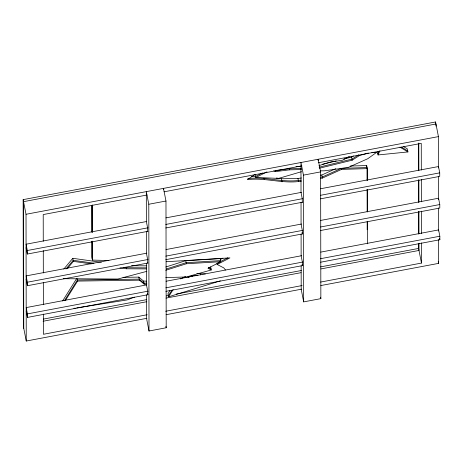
<?xml version="1.0" encoding="UTF-8"?>
<svg xmlns="http://www.w3.org/2000/svg" width="463" height="463" viewBox="0 0 463 463"><rect width="100%" height="100%" fill="white"/><g stroke="black" fill="none" stroke-linecap="round" stroke-linejoin="round"><path stroke-width="0.69" d="M377.843 153.895L378.925 151.459M403.62 146.638L407.336 148.86L407.938 151.933L378.051 154.949L379.938 150.689M62.586 300.991L76.609 278.616M64.502 300.591L77.385 280.028L139.213 279.131L143.947 283.096L146.835 283.159M65.462 300.435L77.587 281.082L77.118 278.68M169.892 290.706L167.971 293.721L168.573 296.795L220.371 280.862M168.37 295.741L171.831 290.313M168.573 296.795L173.191 289.549M63.79 269.125L72.778 258.308L101.426 262.313M65.983 268.98L73.177 260.328L93.943 263.233M67.54 268.407L73.38 261.381L72.778 258.308M255.281 174.331L247.288 179.679C265.449 177.306 283.217 184.216 301.355 181.155M343.899 159L351.585 157.113L353.408 155.95M358.657 154.868L351.984 159.133L319.146 167.195M319.354 168.248L352.187 160.181L359.473 155.533L368.392 153.039M349.241 156.616L342.417 160.239L330.617 161.992L318.926 165.615M220.388 259.43L222.94 258.111M227.802 257.822L216.95 263.424L217.159 264.477L223.739 267.857L225.516 270.033M165.835 266.989L185.767 260.681L220.139 258.609L220.747 261.682L207.98 268.274L211.273 269.964L210.671 266.891M217.159 264.477L229.926 257.885L166.182 261.728M255.576 176.42L262.434 172.994M255.182 174.401L255.784 177.474L267.006 171.866M180.483 278.934L185.547 276.521M187.845 277.638L192.278 275.526L197.95 275.56M320.408 175.217L321.814 175.008L335.86 168.636M367.101 180.582L367.078 167.571L341.364 168.341L322.213 177.028L320.807 177.236M320.309 178.388L322.416 178.081L341.567 169.394L367.286 168.625L367.304 180.188M134.415 297.142L127.041 299.943L76.736 307.907M166.234 269.009L186.161 262.7L220.538 260.628M165.754 270.276L186.369 263.754L220.747 261.682M301.419 171.721L278.616 178.382L255.784 177.474M211.273 269.964L186.392 276.955L165.795 277.592M146.846 271.335L117.874 279.021L63.309 278.709M322.242 164.319L336.213 160.887M146.921 318.307L26.246 341.028L23.376 326.386L23.15 199.634L435.567 121.972L438.438 136.614L438.496 167.947M26.246 341.028L26.021 214.282L438.438 136.614M146.962 195.027L43.215 214.566L43.262 241.246M164.018 191.815L301.876 165.852M318.226 162.773L421.261 143.374L421.313 170.054M165.974 201.017L166.194 327.763L149.011 331.004L148.791 204.252L165.974 201.017L163.497 188.389L163.497 189.818M320.627 171.889L320.853 298.641L303.67 301.876L303.444 175.13L320.627 171.889L318.15 159.266L318.156 160.69M146.748 221.482L26.078 244.209L27.317 250.518L27.323 254.042L147.992 231.315M165.916 217.87L301.494 192.342M320.662 188.73L438.496 166.541L439.734 172.855L439.74 176.374L320.483 198.83M27.317 250.518L147.986 227.796M165.731 224.451L302.733 198.65M320.477 195.311L439.734 172.855M165.737 227.975L302.738 202.175M146.806 253.168L26.131 275.896L27.369 282.204L27.375 285.729L148.05 263.001M165.968 249.563L301.552 224.028M320.714 220.417L438.548 198.228L439.786 204.542L439.792 208.061L320.541 230.522M27.369 282.204L148.044 259.483M165.789 256.137L302.79 230.343M320.535 226.997L439.786 204.542M165.795 259.662L302.796 233.861M146.864 284.855L26.188 307.582L27.427 313.897L27.433 317.415L148.108 294.688M166.026 281.249L301.604 255.715M320.772 252.109L438.606 229.914L439.844 236.228L439.85 239.747L320.599 262.208M27.427 313.897L148.102 291.169M165.847 287.83L302.843 262.029M320.593 258.684L439.844 236.228M165.852 291.349L302.848 265.548M43.395 319.094L146.435 299.688M166.333 295.944L168.463 295.539M176.281 294.069L301.349 270.514M320.535 266.902L418.598 248.434L418.593 243.388M43.082 321.247L146.829 301.708M166.014 298.097L301.037 272.672M320.934 268.922L418.998 250.454L418.986 243.243M147.176 314.736L43.424 334.274L43.389 314.082M165.65 311.258L302.09 285.561M320.564 282.083L421.475 263.077L421.44 242.89M166.084 314.695L301.668 289.161M320.83 285.555L438.664 263.366L438.623 239.597M73.901 308.358L75.319 308.132M276.446 178.035L281.458 178.759L297.946 178.492L301.454 177.983M301.147 180.101C283.246 183.174 265.71 176.328 247.786 178.608M276.052 170.453L289.387 168.787L301.315 168.509M273.76 170.772L275.554 171.594L289.589 169.84L301.523 169.562M350.254 166.043L366.679 165.551L367.286 168.625M251.606 176.478L255.825 176.368M296.007 166.605L300.921 166.489M371.83 152.437L376.65 152.35L367.772 158.728L348.234 167.427L324.441 170.818L320.199 170.864M123.002 277.343L138.819 277.111L143.553 281.076L146.441 281.139M77.587 281.082L139.421 280.184L144.155 284.149L146.32 284.195M131.515 265.75L146.597 265.837M123.303 267.336L126.168 267.736L146.273 267.851M119.929 267.886L126.376 268.789L146.482 268.905M196.844 273.535L205.358 273.911M91.778 241.258L91.807 257.011L92.409 260.084L108.88 260.547M73.38 261.381L91.286 263.881M208.321 267.504L211.064 268.91M401.543 147.176L407.729 150.88M399.893 147.118L407.938 151.933M439.572 238.347L439.85 239.747M438.253 261.259L438.664 263.366M418.598 248.434L421.475 263.077M377.449 151.876L378.051 154.949M351.585 157.113L352.187 160.181M341.364 168.341L341.567 169.394M321.814 175.008L322.416 178.081M303.444 175.13L300.967 162.501L301.019 192.429L302.258 198.743L302.264 202.262M297.946 178.492L298.548 181.565M320.575 297.24L320.853 298.641M302.044 232.548L302.322 233.948L302.316 230.429L301.077 224.115L301.037 202.453M289.387 168.787L289.589 169.84M302.102 264.234L302.38 265.64L302.374 262.116L301.135 255.808L301.095 234.139M281.458 178.759L282.06 181.832M303.67 301.876L301.193 289.253L301.153 265.739M275.346 170.54L275.554 171.594M263.956 178.186L264.165 179.239M200.392 273.558L200.653 274.906M192.278 275.526L192.486 276.579M185.767 260.681L186.369 263.754M148.791 204.252L146.314 191.63L146.366 221.557L147.604 227.865L147.61 231.39M165.922 326.363L166.194 327.763M147.448 293.363L147.72 294.763L147.714 291.244L146.476 284.93L146.435 263.262M143.553 281.076L144.155 284.149M138.819 277.111L139.421 280.184M149.011 331.004L146.534 318.376L146.493 294.862M126.168 267.736L126.376 268.789M23.15 199.634L26.021 214.282M26.084 247.728L27.323 254.042M26.136 279.415L27.375 285.729M26.194 311.101L27.433 317.415M438.513 176.224L438.554 199.64M438.565 207.91L438.606 230.956M435.967 126.15L435.961 123.991L23.544 201.654L23.769 328.406M435.567 121.972L435.573 124.13M421.324 179.43L421.365 201.781M421.382 211.157L421.423 233.514M418.807 143.003L418.859 170.407M418.87 179.783L418.911 202.14M418.928 211.516L418.969 233.867M418.419 143.871L418.465 170.552M418.483 179.928L418.517 202.285M418.535 211.655L418.575 234.012M367.321 189.587L367.362 212.002M367.379 221.401L367.414 243.816M367.113 189.263L367.153 211.672M367.171 221.794L367.188 229.752M366.679 165.551L366.684 166.998M147.662 263.077L147.656 259.552L146.418 253.244L146.383 231.575M92.311 204.941L92.357 232.154M92.374 241.466L92.409 260.084M92.108 205.323L92.154 232.536M92.172 241.13L92.201 259.031M91.715 205.45L91.761 231.946M43.279 250.622L43.319 272.979M43.331 282.349L43.372 304.706"/></g></svg>
